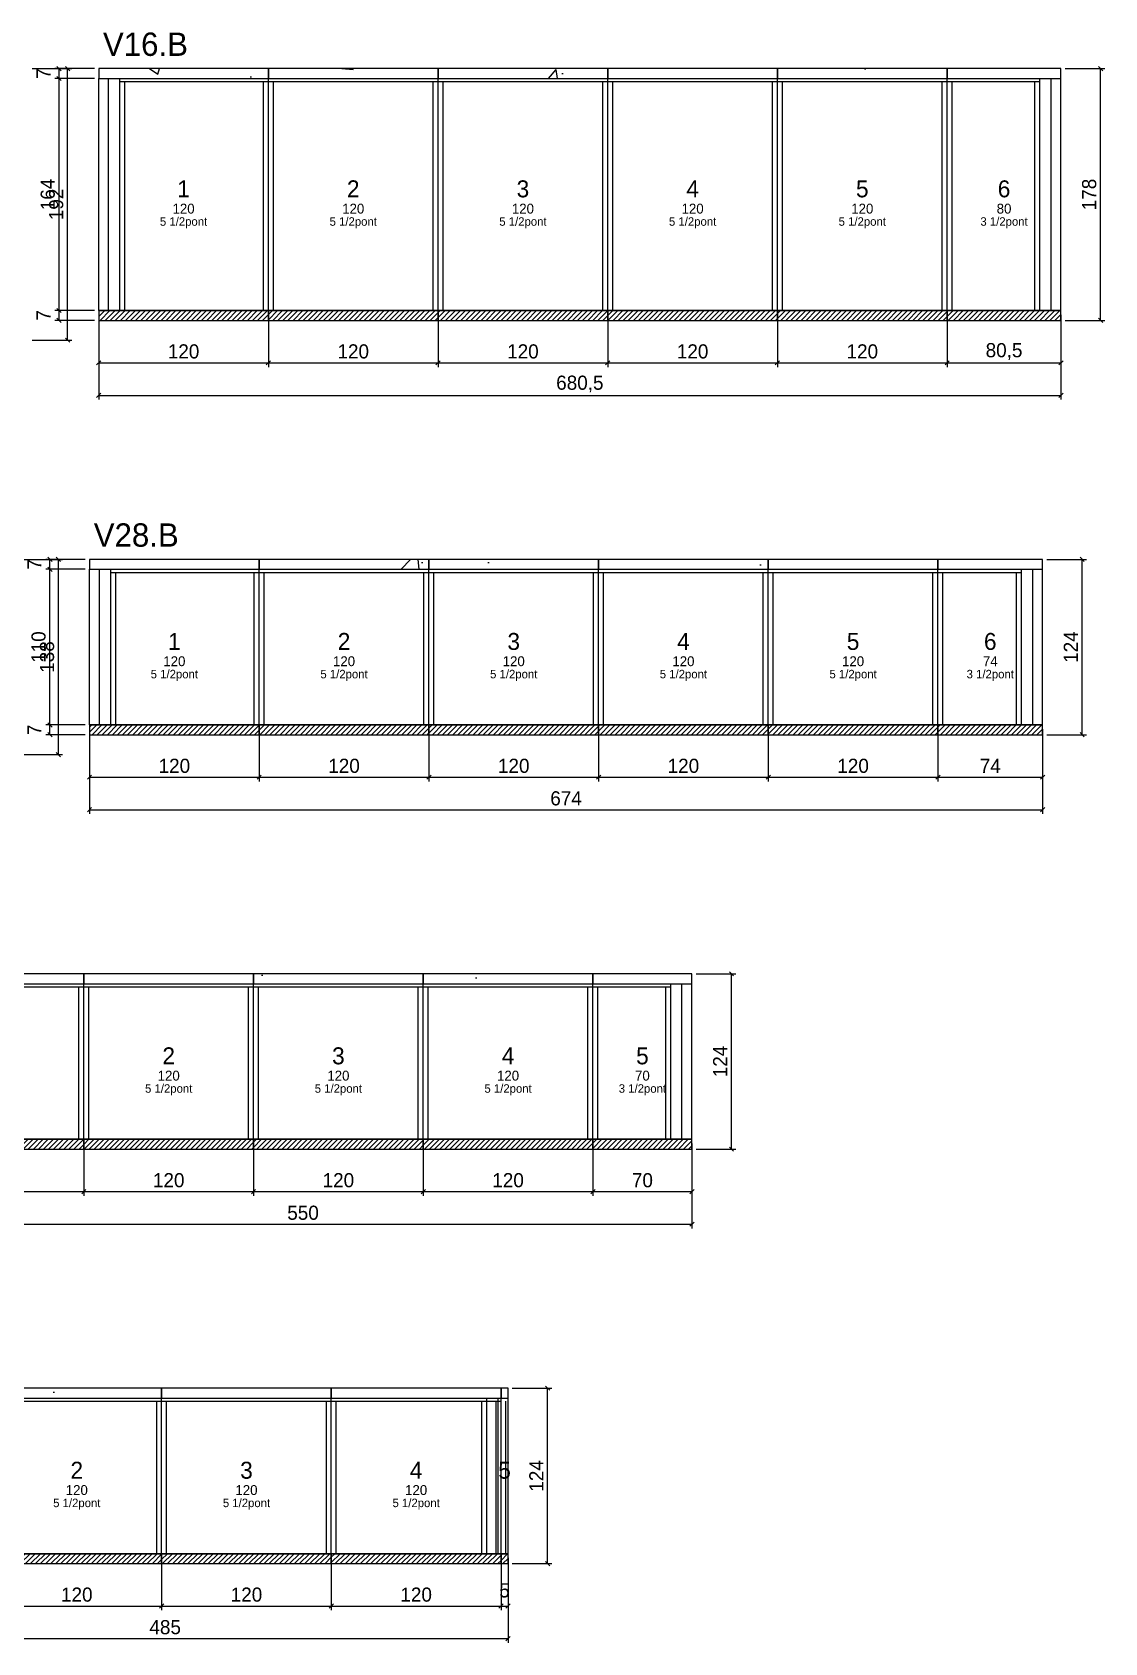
# Model space of a CAD drawing. Extents: x -69 to 3070, y -7974 to 1250.
# Drawn here: x 880 to 1639, y -3164 to -2025 of the extents above; entities that cross this region are included whole.
import ezdxf
from ezdxf.enums import TextEntityAlignment as Align

# ---------------------------------------------------------------- set-up
doc = ezdxf.new("R2010")
doc.units = 0
for name, color, linetype in [('5', 5, 'Continuous'), ('COTA', 241, 'Continuous'), ('Hachura', 251, 'Continuous'), ('NOMENCLATURA', 7, 'Continuous'), ('Painéis', 200, 'Continuous'), ('SARR_2.2x7', 40, 'Continuous'), ('SARR_3.5x7', 81, 'Continuous'), ('texto', 7, 'Continuous')]:
    doc.layers.add(name, color=color, linetype=linetype)
doc.dimstyles.new('PAINEL', dxfattribs={"dimtxt": 10, "dimasz": 3, "dimexe": 3, "dimexo": 3, "dimgap": 3, "dimtad": 1, "dimblk": 'OBLIQUE', "dimblk1": 'OBLIQUE', "dimcen": 2.5, "dimclrd": 4, "dimclre": 4, "dimclrt": 240, "dimazin": 3, "dimtfac": 1, "dimtmove": 0, "dimatfit": 3})

# ---------------------------------------------------------------- blocks, each defined once
blk = doc.blocks.new('_OBLIQUE')
at = {"color": 0, "linetype": 'BYBLOCK'}
blk.add_line((-0.5, -0.5), (0.5, 0.5), dxfattribs=at)

msp = doc.modelspace()

# ---------------------------------------------------------------- hatches: boundary and pattern name
at = {"layer": 'Hachura'}
h = msp.add_hatch(dxfattribs=at)
h.set_pattern_fill('AR-CONC', scale=0.8)
h.paths.add_polyline_path([(927.5, -2058), (1047.5, -2058), (1047.5, -2051), (927.5, -2051)])
h = msp.add_hatch(dxfattribs=at)
h.set_pattern_fill('AR-CONC', scale=0.8)
h.paths.add_polyline_path([(1047.5, -2058), (1167.5, -2058), (1167.5, -2051), (1047.5, -2051)])
h = msp.add_hatch(dxfattribs=at)
h.set_pattern_fill('AR-CONC', scale=0.8)
h.paths.add_polyline_path([(1167.5, -2058), (1287.5, -2058), (1287.5, -2051), (1167.5, -2051)])
h = msp.add_hatch(dxfattribs=at)
h.set_pattern_fill('AR-CONC', scale=0.8)
h.paths.add_polyline_path([(1287.5, -2058), (1407.5, -2058), (1407.5, -2051), (1287.5, -2051)])
h = msp.add_hatch(dxfattribs=at)
h.set_pattern_fill('AR-CONC', scale=0.8)
h.paths.add_polyline_path([(1407.5, -2058), (1527.5, -2058), (1527.5, -2051), (1407.5, -2051)])
h = msp.add_hatch(dxfattribs=at)
h.set_pattern_fill('AR-CONC', scale=0.8)
h.paths.add_polyline_path([(1527.5, -2058), (1608, -2058), (1608, -2051), (1527.5, -2051)])
h = msp.add_hatch(dxfattribs=at)
h.set_pattern_fill('ANSI31', scale=0.8)
h.paths.add_polyline_path([(927.5, -2229), (1047.5, -2229), (1047.5, -2222), (927.5, -2222)])
h = msp.add_hatch(dxfattribs=at)
h.set_pattern_fill('ANSI31', scale=0.8)
h.paths.add_polyline_path([(1047.5, -2229), (1167.5, -2229), (1167.5, -2222), (1047.5, -2222)])
h = msp.add_hatch(dxfattribs=at)
h.set_pattern_fill('ANSI31', scale=0.8)
h.paths.add_polyline_path([(1167.5, -2229), (1287.5, -2229), (1287.5, -2222), (1167.5, -2222)])
h = msp.add_hatch(dxfattribs=at)
h.set_pattern_fill('ANSI31', scale=0.8)
h.paths.add_polyline_path([(1287.5, -2229), (1407.5, -2229), (1407.5, -2222), (1287.5, -2222)])
h = msp.add_hatch(dxfattribs=at)
h.set_pattern_fill('ANSI31', scale=0.8)
h.paths.add_polyline_path([(1407.5, -2229), (1527.5, -2229), (1527.5, -2222), (1407.5, -2222)])
h = msp.add_hatch(dxfattribs=at)
h.set_pattern_fill('ANSI31', scale=0.8)
h.paths.add_polyline_path([(1527.5, -2229), (1608, -2229), (1608, -2222), (1527.5, -2222)])
h = msp.add_hatch(dxfattribs=at)
h.set_pattern_fill('AR-CONC', scale=0.8)
h.paths.add_polyline_path([(921, -2405), (1041, -2405), (1041, -2398), (921, -2398)])
h = msp.add_hatch(dxfattribs=at)
h.set_pattern_fill('AR-CONC', scale=0.8)
h.paths.add_polyline_path([(1041, -2405), (1161, -2405), (1161, -2398), (1041, -2398)])
h = msp.add_hatch(dxfattribs=at)
h.set_pattern_fill('AR-CONC', scale=0.8)
h.paths.add_polyline_path([(1161, -2405), (1281, -2405), (1281, -2398), (1161, -2398)])
h = msp.add_hatch(dxfattribs=at)
h.set_pattern_fill('AR-CONC', scale=0.8)
h.paths.add_polyline_path([(1281, -2405), (1401, -2405), (1401, -2398), (1281, -2398)])
h = msp.add_hatch(dxfattribs=at)
h.set_pattern_fill('AR-CONC', scale=0.8)
h.paths.add_polyline_path([(1401, -2405), (1521, -2405), (1521, -2398), (1401, -2398)])
h = msp.add_hatch(dxfattribs=at)
h.set_pattern_fill('AR-CONC', scale=0.8)
h.paths.add_polyline_path([(1521, -2405), (1595, -2405), (1595, -2398), (1521, -2398)])
h = msp.add_hatch(dxfattribs=at)
h.set_pattern_fill('ANSI31', scale=0.8)
h.paths.add_polyline_path([(921, -2522), (1041, -2522), (1041, -2515), (921, -2515)])
h = msp.add_hatch(dxfattribs=at)
h.set_pattern_fill('ANSI31', scale=0.8)
h.paths.add_polyline_path([(1041, -2522), (1161, -2522), (1161, -2515), (1041, -2515)])
h = msp.add_hatch(dxfattribs=at)
h.set_pattern_fill('ANSI31', scale=0.8)
h.paths.add_polyline_path([(1161, -2522), (1281, -2522), (1281, -2515), (1161, -2515)])
h = msp.add_hatch(dxfattribs=at)
h.set_pattern_fill('ANSI31', scale=0.8)
h.paths.add_polyline_path([(1281, -2522), (1401, -2522), (1401, -2515), (1281, -2515)])
h = msp.add_hatch(dxfattribs=at)
h.set_pattern_fill('ANSI31', scale=0.8)
h.paths.add_polyline_path([(1401, -2522), (1521, -2522), (1521, -2515), (1401, -2515)])
h = msp.add_hatch(dxfattribs=at)
h.set_pattern_fill('ANSI31', scale=0.8)
h.paths.add_polyline_path([(1521, -2522), (1595, -2522), (1595, -2515), (1521, -2515)])
h = msp.add_hatch(dxfattribs=at)
h.set_pattern_fill('AR-CONC', scale=0.8)
h.paths.add_polyline_path([(797, -2698), (917, -2698), (917, -2691), (797, -2691)])
h = msp.add_hatch(dxfattribs=at)
h.set_pattern_fill('AR-CONC', scale=0.8)
h.paths.add_polyline_path([(917, -2698), (1037, -2698), (1037, -2691), (917, -2691)])
h = msp.add_hatch(dxfattribs=at)
h.set_pattern_fill('AR-CONC', scale=0.8)
h.paths.add_polyline_path([(1037, -2698), (1157, -2698), (1157, -2691), (1037, -2691)])
h = msp.add_hatch(dxfattribs=at)
h.set_pattern_fill('AR-CONC', scale=0.8)
h.paths.add_polyline_path([(1157, -2698), (1277, -2698), (1277, -2691), (1157, -2691)])
h = msp.add_hatch(dxfattribs=at)
h.set_pattern_fill('AR-CONC', scale=0.8)
h.paths.add_polyline_path([(1277, -2698), (1347, -2698), (1347, -2691), (1277, -2691)])
h = msp.add_hatch(dxfattribs=at)
h.set_pattern_fill('ANSI31', scale=0.8)
h.paths.add_polyline_path([(797, -2815), (917, -2815), (917, -2808), (797, -2808)])
h = msp.add_hatch(dxfattribs=at)
h.set_pattern_fill('ANSI31', scale=0.8)
h.paths.add_polyline_path([(917, -2815), (1037, -2815), (1037, -2808), (917, -2808)])
h = msp.add_hatch(dxfattribs=at)
h.set_pattern_fill('ANSI31', scale=0.8)
h.paths.add_polyline_path([(1037, -2815), (1157, -2815), (1157, -2808), (1037, -2808)])
h = msp.add_hatch(dxfattribs=at)
h.set_pattern_fill('ANSI31', scale=0.8)
h.paths.add_polyline_path([(1157, -2815), (1277, -2815), (1277, -2808), (1157, -2808)])
h = msp.add_hatch(dxfattribs=at)
h.set_pattern_fill('ANSI31', scale=0.8)
h.paths.add_polyline_path([(1277, -2815), (1347, -2815), (1347, -2808), (1277, -2808)])
h = msp.add_hatch(dxfattribs=at)
h.set_pattern_fill('AR-CONC', scale=0.8)
h.paths.add_polyline_path([(852, -2991), (972, -2991), (972, -2984), (852, -2984)])
h = msp.add_hatch(dxfattribs=at)
h.set_pattern_fill('AR-CONC', scale=0.8)
h.paths.add_polyline_path([(972, -2991), (1092, -2991), (1092, -2984), (972, -2984)])
h = msp.add_hatch(dxfattribs=at)
h.set_pattern_fill('AR-CONC', scale=0.8)
h.paths.add_polyline_path([(1092, -2991), (1212, -2991), (1212, -2984), (1092, -2984)])
h = msp.add_hatch(dxfattribs=at)
h.set_pattern_fill('AR-CONC', scale=0.8)
h.paths.add_polyline_path([(1212, -2991), (1217, -2991), (1217, -2984), (1212, -2984)])
h = msp.add_hatch(dxfattribs=at)
h.set_pattern_fill('ANSI31', scale=0.8)
h.paths.add_polyline_path([(852, -3108), (972, -3108), (972, -3101), (852, -3101)])
h = msp.add_hatch(dxfattribs=at)
h.set_pattern_fill('ANSI31', scale=0.8)
h.paths.add_polyline_path([(972, -3108), (1092, -3108), (1092, -3101), (972, -3101)])
h = msp.add_hatch(dxfattribs=at)
h.set_pattern_fill('ANSI31', scale=0.8)
h.paths.add_polyline_path([(1092, -3108), (1212, -3108), (1212, -3101), (1092, -3101)])
h = msp.add_hatch(dxfattribs=at)
h.set_pattern_fill('ANSI31', scale=0.8)
h.paths.add_polyline_path([(1212, -3108), (1217, -3108), (1217, -3101), (1212, -3101)])

# ---------------------------------------------------------------- linework, layer by layer
at = {"layer": 'Painéis'}
for p, q in [((927.5, -2058), (1047.5, -2058)), ((927.5, -2222), (927.5, -2058)), ((1047.5, -2222), (1047.5, -2058)), ((1047.5, -2222), (1047.5, -2058)), ((1047.5, -2058), (1167.5, -2058)), ((1047.5, -2222), (1047.5, -2058)), ((1167.5, -2222), (1167.5, -2058)), ((1167.5, -2222), (1167.5, -2058)), ((1167.5, -2058), (1287.5, -2058)), ((1167.5, -2222), (1167.5, -2058)), ((1287.5, -2222), (1287.5, -2058)), ((1287.5, -2222), (1287.5, -2058)), ((1287.5, -2058), (1407.5, -2058)), ((1287.5, -2222), (1287.5, -2058)), ((1407.5, -2222), (1407.5, -2058)), ((1407.5, -2222), (1407.5, -2058)), ((1407.5, -2058), (1527.5, -2058)), ((1407.5, -2222), (1407.5, -2058)), ((1527.5, -2222), (1527.5, -2058)), ((1527.5, -2222), (1527.5, -2058)), ((1527.5, -2058), (1608, -2058)), ((1527.5, -2222), (1527.5, -2058)), ((1608, -2222), (1608, -2058)), ((927.5, -2222), (1047.5, -2222)), ((1047.5, -2222), (1167.5, -2222)), ((1167.5, -2222), (1287.5, -2222)), ((1287.5, -2222), (1407.5, -2222)), ((1407.5, -2222), (1527.5, -2222)), ((1527.5, -2222), (1608, -2222)), ((921, -2405), (1041, -2405)), ((921, -2515), (921, -2405)), ((1041, -2515), (1041, -2405)), ((1041, -2515), (1041, -2405)), ((1041, -2405), (1161, -2405)), ((1041, -2515), (1041, -2405)), ((1161, -2515), (1161, -2405)), ((1161, -2515), (1161, -2405)), ((1161, -2405), (1281, -2405)), ((1161, -2515), (1161, -2405)), ((1281, -2515), (1281, -2405)), ((1281, -2515), (1281, -2405)), ((1281, -2405), (1401, -2405)), ((1281, -2515), (1281, -2405)), ((1401, -2515), (1401, -2405)), ((1401, -2515), (1401, -2405)), ((1401, -2405), (1521, -2405)), ((1401, -2515), (1401, -2405)), ((1521, -2515), (1521, -2405)), ((1521, -2515), (1521, -2405)), ((1521, -2405), (1595, -2405)), ((1521, -2515), (1521, -2405)), ((1595, -2515), (1595, -2405)), ((921, -2515), (1041, -2515)), ((1041, -2515), (1161, -2515)), ((1161, -2515), (1281, -2515)), ((1281, -2515), (1401, -2515)), ((1401, -2515), (1521, -2515)), ((1521, -2515), (1595, -2515)), ((797, -2698), (917, -2698)), ((917, -2808), (917, -2698)), ((917, -2808), (917, -2698)), ((917, -2698), (1037, -2698)), ((917, -2808), (917, -2698)), ((1037, -2808), (1037, -2698)), ((1037, -2808), (1037, -2698)), ((1037, -2698), (1157, -2698)), ((1037, -2808), (1037, -2698)), ((1157, -2808), (1157, -2698)), ((1157, -2808), (1157, -2698)), ((1157, -2698), (1277, -2698)), ((1157, -2808), (1157, -2698)), ((1277, -2808), (1277, -2698)), ((1277, -2808), (1277, -2698)), ((1277, -2698), (1347, -2698)), ((1277, -2808), (1277, -2698)), ((1347, -2808), (1347, -2698)), ((797, -2808), (917, -2808)), ((917, -2808), (1037, -2808)), ((1037, -2808), (1157, -2808)), ((1157, -2808), (1277, -2808)), ((1277, -2808), (1347, -2808)), ((852, -2991), (972, -2991)), ((972, -3101), (972, -2991)), ((972, -3101), (972, -2991)), ((972, -2991), (1092, -2991)), ((972, -3101), (972, -2991)), ((1092, -3101), (1092, -2991)), ((1092, -3101), (1092, -2991)), ((1092, -2991), (1212, -2991)), ((1092, -3101), (1092, -2991)), ((1212, -3101), (1212, -2991)), ((1212, -3101), (1212, -2991)), ((1212, -2991), (1217, -2991)), ((1212, -3101), (1212, -2991)), ((1217, -3101), (1217, -2991)), ((852, -3101), (972, -3101)), ((972, -3101), (1092, -3101)), ((1092, -3101), (1212, -3101)), ((1212, -3101), (1217, -3101))]:
    msp.add_line(p, q, dxfattribs=at)
at = {"layer": 'Painéis', "color": 8}
for points in [[(927.5, -2058), (1047.5, -2058), (1047.5, -2051), (927.5, -2051)], [(1047.5, -2058), (1167.5, -2058), (1167.5, -2051), (1047.5, -2051)], [(1167.5, -2058), (1287.5, -2058), (1287.5, -2051), (1167.5, -2051)], [(1287.5, -2058), (1407.5, -2058), (1407.5, -2051), (1287.5, -2051)], [(1407.5, -2058), (1527.5, -2058), (1527.5, -2051), (1407.5, -2051)], [(1527.5, -2058), (1608, -2058), (1608, -2051), (1527.5, -2051)], [(927.5, -2229), (1047.5, -2229), (1047.5, -2222), (927.5, -2222)], [(1047.5, -2229), (1167.5, -2229), (1167.5, -2222), (1047.5, -2222)], [(1167.5, -2229), (1287.5, -2229), (1287.5, -2222), (1167.5, -2222)], [(1287.5, -2229), (1407.5, -2229), (1407.5, -2222), (1287.5, -2222)], [(1407.5, -2229), (1527.5, -2229), (1527.5, -2222), (1407.5, -2222)], [(1527.5, -2229), (1608, -2229), (1608, -2222), (1527.5, -2222)], [(921, -2405), (1041, -2405), (1041, -2398), (921, -2398)], [(1041, -2405), (1161, -2405), (1161, -2398), (1041, -2398)], [(1161, -2405), (1281, -2405), (1281, -2398), (1161, -2398)], [(1281, -2405), (1401, -2405), (1401, -2398), (1281, -2398)], [(1401, -2405), (1521, -2405), (1521, -2398), (1401, -2398)], [(1521, -2405), (1595, -2405), (1595, -2398), (1521, -2398)], [(921, -2522), (1041, -2522), (1041, -2515), (921, -2515)], [(1041, -2522), (1161, -2522), (1161, -2515), (1041, -2515)], [(1161, -2522), (1281, -2522), (1281, -2515), (1161, -2515)], [(1281, -2522), (1401, -2522), (1401, -2515), (1281, -2515)], [(1401, -2522), (1521, -2522), (1521, -2515), (1401, -2515)], [(1521, -2522), (1595, -2522), (1595, -2515), (1521, -2515)], [(797, -2698), (917, -2698), (917, -2691), (797, -2691)], [(917, -2698), (1037, -2698), (1037, -2691), (917, -2691)], [(1037, -2698), (1157, -2698), (1157, -2691), (1037, -2691)], [(1157, -2698), (1277, -2698), (1277, -2691), (1157, -2691)], [(1277, -2698), (1347, -2698), (1347, -2691), (1277, -2691)], [(797, -2815), (917, -2815), (917, -2808), (797, -2808)], [(917, -2815), (1037, -2815), (1037, -2808), (917, -2808)], [(1037, -2815), (1157, -2815), (1157, -2808), (1037, -2808)], [(1157, -2815), (1277, -2815), (1277, -2808), (1157, -2808)], [(1277, -2815), (1347, -2815), (1347, -2808), (1277, -2808)], [(852, -2991), (972, -2991), (972, -2984), (852, -2984)], [(972, -2991), (1092, -2991), (1092, -2984), (972, -2984)], [(1092, -2991), (1212, -2991), (1212, -2984), (1092, -2984)], [(1212, -2991), (1217, -2991), (1217, -2984), (1212, -2984)], [(852, -3108), (972, -3108), (972, -3101), (852, -3101)], [(972, -3108), (1092, -3108), (1092, -3101), (972, -3101)], [(1092, -3108), (1212, -3108), (1212, -3101), (1092, -3101)], [(1212, -3108), (1217, -3108), (1217, -3101), (1212, -3101)]]:
    msp.add_lwpolyline(points, close=True, dxfattribs=at)
at = {"layer": 'SARR_2.2x7'}
for p, q in [((934.5, -2222), (934.5, -2058)), ((942.5, -2060.2), (1047.5, -2060.2)), ((1047.5, -2060.2), (1167.5, -2060.2)), ((1167.5, -2060.2), (1287.5, -2060.2)), ((1287.5, -2060.2), (1407.5, -2060.2)), ((1407.5, -2060.2), (1527.5, -2060.2)), ((1527.5, -2060.2), (1593, -2060.2)), ((1601, -2222), (1601, -2058)), ((928, -2515), (928, -2405)), ((936, -2407.2), (1041, -2407.2)), ((1041, -2407.2), (1161, -2407.2)), ((1161, -2407.2), (1281, -2407.2)), ((1281, -2407.2), (1401, -2407.2)), ((1401, -2407.2), (1521, -2407.2)), ((1521, -2407.2), (1580, -2407.2)), ((1588, -2515), (1588, -2405)), ((1340, -2808), (1340, -2698)), ((812, -2700.2), (917, -2700.2)), ((917, -2700.2), (1037, -2700.2)), ((1037, -2700.2), (1157, -2700.2)), ((1157, -2700.2), (1277, -2700.2)), ((1277, -2700.2), (1332, -2700.2)), ((852, -2993.2), (972, -2993.2)), ((972, -2993.2), (1092, -2993.2)), ((1092, -2993.2), (1212, -2993.2)), ((1210, -3101), (1210, -2991))]:
    msp.add_line(p, q, dxfattribs=at)
at = {"layer": 'SARR_3.5x7'}
for p, q in [((942.5, -2222), (942.5, -2058)), ((946, -2222), (946, -2060.2)), ((1044, -2222), (1044, -2060.2)), ((1047.5, -2222), (1047.5, -2058)), ((1047.5, -2222), (1047.5, -2058)), ((1051, -2222), (1051, -2060.2)), ((1164, -2222), (1164, -2060.2)), ((1167.5, -2222), (1167.5, -2058)), ((1167.5, -2222), (1167.5, -2058)), ((1171, -2222), (1171, -2060.2)), ((1284, -2222), (1284, -2060.2)), ((1287.5, -2222), (1287.5, -2058)), ((1287.5, -2222), (1287.5, -2058)), ((1291, -2222), (1291, -2060.2)), ((1404, -2222), (1404, -2060.2)), ((1407.5, -2222), (1407.5, -2058)), ((1407.5, -2222), (1407.5, -2058)), ((1411, -2222), (1411, -2060.2)), ((1524, -2222), (1524, -2060.2)), ((1527.5, -2222), (1527.5, -2058)), ((1527.5, -2222), (1527.5, -2058)), ((1531, -2222), (1531, -2060.2)), ((1589.5, -2222), (1589.5, -2060.2)), ((1593, -2222), (1593, -2058)), ((942.5, -2222), (946, -2222)), ((1044, -2222), (1047.5, -2222)), ((1047.5, -2222), (1051, -2222)), ((1164, -2222), (1167.5, -2222)), ((1167.5, -2222), (1171, -2222)), ((1284, -2222), (1287.5, -2222)), ((1287.5, -2222), (1291, -2222)), ((1404, -2222), (1407.5, -2222)), ((1407.5, -2222), (1411, -2222)), ((1524, -2222), (1527.5, -2222)), ((1527.5, -2222), (1531, -2222)), ((1589.5, -2222), (1593, -2222)), ((936, -2515), (936, -2405)), ((939.5, -2515), (939.5, -2407.2)), ((1037.5, -2515), (1037.5, -2407.2)), ((1041, -2515), (1041, -2405)), ((1041, -2515), (1041, -2405)), ((1044.5, -2515), (1044.5, -2407.2)), ((1157.5, -2515), (1157.5, -2407.2)), ((1161, -2515), (1161, -2405)), ((1161, -2515), (1161, -2405)), ((1164.5, -2515), (1164.5, -2407.2)), ((1277.5, -2515), (1277.5, -2407.2)), ((1281, -2515), (1281, -2405)), ((1281, -2515), (1281, -2405)), ((1284.5, -2515), (1284.5, -2407.2)), ((1397.5, -2515), (1397.5, -2407.2)), ((1401, -2515), (1401, -2405)), ((1401, -2515), (1401, -2405)), ((1404.5, -2515), (1404.5, -2407.2)), ((1517.5, -2515), (1517.5, -2407.2)), ((1521, -2515), (1521, -2405)), ((1521, -2515), (1521, -2405)), ((1524.5, -2515), (1524.5, -2407.2)), ((1576.5, -2515), (1576.5, -2407.2)), ((1580, -2515), (1580, -2405)), ((936, -2515), (939.5, -2515)), ((1037.5, -2515), (1041, -2515)), ((1041, -2515), (1044.5, -2515)), ((1157.5, -2515), (1161, -2515)), ((1161, -2515), (1164.5, -2515)), ((1277.5, -2515), (1281, -2515)), ((1281, -2515), (1284.5, -2515)), ((1397.5, -2515), (1401, -2515)), ((1401, -2515), (1404.5, -2515)), ((1517.5, -2515), (1521, -2515)), ((1521, -2515), (1524.5, -2515)), ((1576.5, -2515), (1580, -2515)), ((917, -2808), (917, -2698)), ((917, -2808), (917, -2698)), ((1037, -2808), (1037, -2698)), ((1037, -2808), (1037, -2698)), ((1157, -2808), (1157, -2698)), ((1157, -2808), (1157, -2698)), ((1277, -2808), (1277, -2698)), ((1277, -2808), (1277, -2698)), ((1332, -2808), (1332, -2698)), ((913.5, -2808), (913.5, -2700.2)), ((920.5, -2808), (920.5, -2700.2)), ((1033.5, -2808), (1033.5, -2700.2)), ((1040.5, -2808), (1040.5, -2700.2)), ((1153.5, -2808), (1153.5, -2700.2)), ((1160.5, -2808), (1160.5, -2700.2)), ((1273.5, -2808), (1273.5, -2700.2)), ((1280.5, -2808), (1280.5, -2700.2)), ((1328.5, -2808), (1328.5, -2700.2)), ((913.5, -2808), (917, -2808)), ((917, -2808), (920.5, -2808)), ((1033.5, -2808), (1037, -2808)), ((1037, -2808), (1040.5, -2808)), ((1153.5, -2808), (1157, -2808)), ((1157, -2808), (1160.5, -2808)), ((1273.5, -2808), (1277, -2808)), ((1277, -2808), (1280.5, -2808)), ((1328.5, -2808), (1332, -2808)), ((968.5, -3101), (968.5, -2993.2)), ((972, -3101), (972, -2991)), ((972, -3101), (972, -2991)), ((975.5, -3101), (975.5, -2993.2)), ((1088.5, -3101), (1088.5, -2993.2)), ((1092, -3101), (1092, -2991)), ((1092, -3101), (1092, -2991)), ((1095.5, -3101), (1095.5, -2993.2)), ((1198.5, -3101), (1198.5, -2993.2)), ((1202, -3101), (1202, -2991)), ((1208.5, -3101), (1208.5, -2993.2)), ((1212, -3101), (1212, -2991)), ((1212, -3101), (1212, -2991)), ((1215.5, -3101), (1215.5, -2993.2)), ((968.5, -3101), (972, -3101)), ((972, -3101), (975.5, -3101)), ((1088.5, -3101), (1092, -3101)), ((1092, -3101), (1095.5, -3101)), ((1198.5, -3101), (1202, -3101)), ((1208.5, -3101), (1212, -3101)), ((1212, -3101), (1215.5, -3101))]:
    msp.add_line(p, q, dxfattribs=at)

# ---------------------------------------------------------------- texts
at = {"layer": '5'}
for s, height, p in [('1', 12, (987.5, -2136)), ('2', 12, (1107.5, -2136)), ('3', 12, (1227.5, -2136)), ('4', 12, (1347.5, -2136)), ('5', 12, (1467.5, -2136)), ('6', 12, (1567.75, -2136)), ('120', 7, (987.5, -2150)), ('120', 7, (1107.5, -2150)), ('120', 7, (1227.5, -2150)), ('120', 7, (1347.5, -2150)), ('120', 7, (1467.5, -2150)), ('80', 7, (1567.75, -2150)), ('1', 12, (981, -2456)), ('2', 12, (1101, -2456)), ('3', 12, (1221, -2456)), ('4', 12, (1341, -2456)), ('5', 12, (1461, -2456)), ('6', 12, (1558, -2456)), ('120', 7, (981, -2470)), ('120', 7, (1101, -2470)), ('120', 7, (1221, -2470)), ('120', 7, (1341, -2470)), ('120', 7, (1461, -2470)), ('74', 7, (1558, -2470)), ('2', 12, (977, -2749)), ('3', 12, (1097, -2749)), ('4', 12, (1217, -2749)), ('5', 12, (1312, -2749)), ('120', 7, (977, -2763)), ('120', 7, (1097, -2763)), ('120', 7, (1217, -2763)), ('70', 7, (1312, -2763)), ('2', 12, (912, -3042)), ('3', 12, (1032, -3042)), ('4', 12, (1152, -3042)), ('5', 12, (1214.5, -3042)), ('120', 7, (912, -3056)), ('120', 7, (1032, -3056)), ('120', 7, (1152, -3056))]:
    msp.add_text(s, height=height, dxfattribs=at).set_placement(p, align=Align.MIDDLE_CENTER)
at = {"layer": 'NOMENCLATURA'}
for s, p in [('V16.B', (930.5, -2042)), ('V28.B', (924, -2389))]:
    msp.add_text(s, height=16.5, dxfattribs=at).set_placement(p)
at = {"layer": 'texto', "char_height": 6, "attachment_point": 5}
for s, insert in [('5 1/2pont', (987.5, -2160)), ('5 1/2pont', (1107.5, -2160)), ('5 1/2pont', (1227.5, -2160)), ('5 1/2pont', (1347.5, -2160)), ('5 1/2pont', (1467.5, -2160)), ('3 1/2pont', (1567.75, -2160)), ('5 1/2pont', (981, -2480)), ('5 1/2pont', (1101, -2480)), ('5 1/2pont', (1221, -2480)), ('5 1/2pont', (1341, -2480)), ('5 1/2pont', (1461, -2480)), ('3 1/2pont', (1558, -2480)), ('5 1/2pont', (977, -2773)), ('5 1/2pont', (1097, -2773)), ('5 1/2pont', (1217, -2773)), ('3 1/2pont', (1312, -2773)), ('5 1/2pont', (912, -3066)), ('5 1/2pont', (1032, -3066)), ('5 1/2pont', (1152, -3066))]:
    msp.add_mtext(s, dxfattribs=dict(at, insert=insert))

# ---------------------------------------------------------------- dimensions: what is measured, and where the dimension line sits
at = {"layer": 'COTA'}
for base, p1, p2 in [((905.5, -2243), (877.5, -2243), (877.5, -2051)), ((899.5, -2058), (927.5, -2058), (927.5, -2051)), ((1636, -2229), (1608, -2229), (1608, -2051)), ((899.5, -2222), (927.5, -2222), (927.5, -2058)), ((899.5, -2229), (927.5, -2229), (927.5, -2222)), ((899, -2536), (871, -2536), (871, -2398)), ((893, -2405), (921, -2405), (921, -2398)), ((1623, -2522), (1595, -2522), (1595, -2398)), ((893, -2515), (921, -2515), (921, -2405)), ((893, -2522), (921, -2522), (921, -2515)), ((1375, -2815), (1347, -2815), (1347, -2691)), ((1245, -3108), (1217, -3108), (1217, -2984))]:
    msp.add_linear_dim(base=base, p1=p1, p2=p2, angle=90, dimstyle='PAINEL', dxfattribs=at).render()
for base, p1, p2 in [((927.5, -2259), (927.5, -2222), (1047.5, -2222)), ((927.5, -2282), (927.5, -2222), (1608, -2222)), ((1047.5, -2259), (1047.5, -2222), (1167.5, -2222)), ((1167.5, -2259), (1167.5, -2222), (1287.5, -2222)), ((1287.5, -2259), (1287.5, -2222), (1407.5, -2222)), ((1407.5, -2259), (1407.5, -2222), (1527.5, -2222)), ((1527.5, -2259), (1527.5, -2222), (1608, -2222)), ((921, -2552), (921, -2515), (1041, -2515)), ((921, -2575), (921, -2515), (1595, -2515)), ((1041, -2552), (1041, -2515), (1161, -2515)), ((1161, -2552), (1161, -2515), (1281, -2515)), ((1281, -2552), (1281, -2515), (1401, -2515)), ((1401, -2552), (1401, -2515), (1521, -2515)), ((1521, -2552), (1521, -2515), (1595, -2515)), ((797, -2845), (797, -2808), (917, -2808)), ((797, -2868), (797, -2808), (1347, -2808)), ((917, -2845), (917, -2808), (1037, -2808)), ((1037, -2845), (1037, -2808), (1157, -2808)), ((1157, -2845), (1157, -2808), (1277, -2808)), ((1277, -2845), (1277, -2808), (1347, -2808)), ((732, -3161), (732, -3101), (1217, -3101)), ((852, -3138), (852, -3101), (972, -3101)), ((972, -3138), (972, -3101), (1092, -3101)), ((1092, -3138), (1092, -3101), (1212, -3101)), ((1212, -3138), (1212, -3101), (1217, -3101))]:
    msp.add_linear_dim(base=base, p1=p1, p2=p2, dimstyle='PAINEL', dxfattribs=at).render()

doc.saveas('drawing.dxf')
